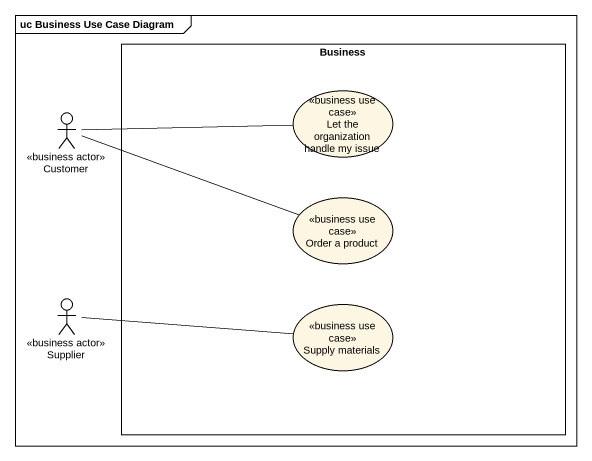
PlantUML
@startuml
mainframe uc Business Use Case Diagram
rectangle Business {
  usecase "Let the organization handle my issue" as Let_the_organization_handle <<business use case>>
  usecase "Order a product" as Order_a_product <<business use case>>
  usecase "Supply materials" as Supply_materials <<business use case>>
}
actor Customer <<business actor>>
actor Supplier <<business actor>>
Customer -right- Let_the_organization_handle
Customer -right- Order_a_product
Supplier -right- Supply_materials
@enduml
